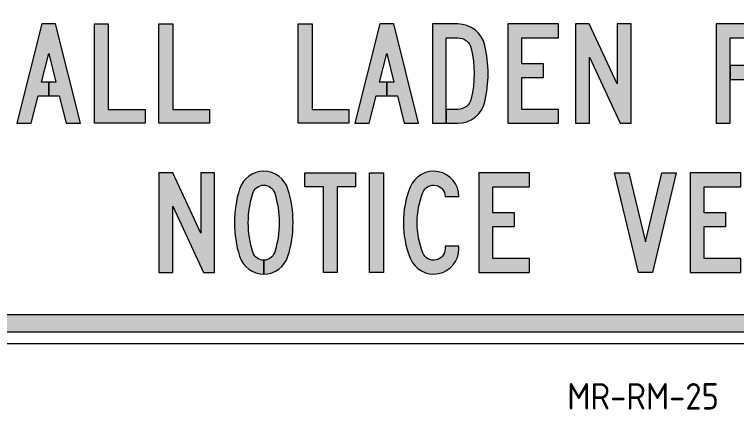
# Model space of a CAD drawing. Header units: millimetres. Extents: x 9964 to 10151, y 3984 to 4059.
# Drawn here: x 9998.2 to 10066.4, y 3984.1 to 4021.4 of the extents above; entities that cross this region are included whole.
import ezdxf
from ezdxf.enums import TextEntityAlignment as Align

# ---------------------------------------------------------------- set-up
doc = ezdxf.new("R2010")
doc.units = ezdxf.units.MM
doc.linetypes.add('CENTERX2', pattern=[101.6, 63.5, -12.7, 12.7, -12.7])
doc.layers.add('GSBWFILL', color=3, linetype='Continuous', lineweight=0)
doc.layers.add('GSOUTLINE', color=3, linetype='Continuous', lineweight=0)
doc.layers.add('T25', color=1, linetype='Continuous')
doc.layers.get('GSOUTLINE').off()
doc.styles.add('ISO', font='isocp2.shx')

# ---------------------------------------------------------------- blocks, each defined once
blk = doc.blocks.new('*U162')
at = {"layer": 'GSBWFILL', "transparency": 33554687}
blk.add_hatch(color=256, dxfattribs=at).paths.add_polyline_path([(-1233.76, -494), (1234, -494, 0.41421356), (1384, -344), (1384, 344, 0.41421356), (1234, 494), (-1234, 494, 0.41421356), (-1384, 344), (-1384, -344, 0.41421356), (-1234, -494), (-1234, -470, -0.41421356), (-1360, -344), (-1360, 344, -0.41421356), (-1234, 470), (1234, 470, -0.41421356), (1360, 344), (1360, -344, -0.41421356), (1234, -470), (-1233.76, -470)])
at = {"layer": 'GSBWFILL', "linetype": 'Continuous', "transparency": 33554687}
for points in [[(-1234, -510), (1234, -510, 0.41421356), (1400, -344), (1400, 344, 0.41421356), (1234, 510), (-1234, 510, 0.41421356), (-1400, 344), (-1400, -344, 0.41421356), (-1234, -510)], [(-1233.76, -494), (1234, -494, 0.41421356), (1384, -344), (1384, 344, 0.41421356), (1234, 494), (-1234, 494, 0.41421356), (-1384, 344), (-1384, -344, 0.41421356), (-1234, -494), (-1234, -470, -0.41421356), (-1360, -344), (-1360, 344, -0.41421356), (-1234, 470), (1234, 470, -0.41421356), (1360, 344), (1360, -344, -0.41421356), (1234, -470), (-1233.76, -470), (-1233.76, -494)]]:
    blk.add_lwpolyline(points, format="xyb", close=True, dxfattribs=at).dxf.unprotected_set("ltscale", 0)
blk = doc.blocks.new('*U147')
at = {"layer": 'GSBWFILL', "linetype": 'Continuous'}
blk.add_hatch(color=256, dxfattribs=at).paths.add_polyline_path([(28, 133), (90, 0), (112, 0), (112, 200), (84, 200), (84, 79.1), (27.7, 200), (0, 200), (0, 0), (28, 0)])
at = {"layer": 'GSBWFILL'}
blk.add_lwpolyline([(90, 0), (112, 0), (112, 200), (84, 200), (84, 79.1), (27.7, 200), (0, 200), (0, 0), (28, 0), (28, 133)], close=True, dxfattribs=at)
blk = doc.blocks.new('*U148')
at = {"layer": 'GSBWFILL', "linetype": 'Continuous'}
blk.add_hatch(color=256, dxfattribs=at).paths.add_polyline_path([(81, 40.6, -0.328043), (59, 24.5), (59, -3.5, 0.328109), (107.7, 32.3, 0.152381), (107.7, 167.7, 0.735537), (10.3, 167.7, 0.152381), (10.3, 32.3, 0.328163), (59, -3.5), (59, 24.5, -0.328163), (37, 40.6, -0.152381), (37, 159.4, -0.735537), (81, 159.4, -0.152381)])
at = {"layer": 'GSBWFILL'}
blk.add_lwpolyline([(59, 24.5, -0.328163), (37, 40.6, -0.152381), (37, 159.4, -0.735537), (81, 159.4, -0.152381), (81, 40.6, -0.328043), (59, 24.5), (59, -3.5, 0.328109), (107.7, 32.3, 0.152381), (107.7, 167.7, 0.735537), (10.3, 167.7, 0.152381), (10.3, 32.3, 0.328163), (59, -3.5)], format="xyb", close=True, dxfattribs=at)
blk = doc.blocks.new('*U149')
at = {"layer": 'GSBWFILL', "linetype": 'Continuous'}
blk.add_hatch(color=256, dxfattribs=at).paths.add_polyline_path([(37, 172), (0, 172), (0, 200), (102, 200), (102, 172), (65, 172), (65, 0), (37, 0)])
at = {"layer": 'GSBWFILL'}
blk.add_lwpolyline([(37, 172), (0, 172), (0, 200), (102, 200), (102, 172), (65, 172), (65, 0), (37, 0)], close=True, dxfattribs=at)
blk = doc.blocks.new('*U150')
at = {"layer": 'GSBWFILL', "linetype": 'Continuous'}
blk.add_hatch(color=256, dxfattribs=at).paths.add_polyline_path([(0, 200), (28, 200), (28, 0), (0, 0)])
at = {"layer": 'GSBWFILL'}
blk.add_lwpolyline([(0, 200), (28, 200), (28, 0), (0, 0)], close=True, dxfattribs=at)
blk = doc.blocks.new('*U151')
at = {"layer": 'GSBWFILL', "linetype": 'Continuous'}
blk.add_hatch(color=256, dxfattribs=at).paths.add_polyline_path([(13.6, 171.2, 0.190476), (13.6, 28.8, 0.827503), (112, 47.5), (112, 53), (84, 53), (84, 47.5, -0.827503), (39.6, 39, -0.190476), (39.6, 161, -0.827503), (84, 152.5), (112, 152.5, 0.827503)])
at = {"layer": 'GSBWFILL'}
blk.add_lwpolyline([(84, 47.5, -0.827503), (39.6, 39, -0.190476), (39.6, 161, -0.827503), (84, 152.5), (112, 152.5, 0.827503), (13.6, 171.2, 0.190476), (13.6, 28.8, 0.827503), (112, 47.5), (112, 53), (84, 53)], format="xyb", close=True, dxfattribs=at)
blk = doc.blocks.new('*U152')
at = {"layer": 'GSBWFILL', "linetype": 'Continuous'}
blk.add_hatch(color=256, dxfattribs=at).paths.add_polyline_path([(28, 28), (28, 92), (71.8, 92), (71.8, 120), (28, 120), (28, 172), (102, 172), (102, 200), (0, 200), (0, 0), (102, 0), (102, 28)])
at = {"layer": 'GSBWFILL'}
blk.add_lwpolyline([(28, 28), (28, 92), (71.8, 92), (71.8, 120), (28, 120), (28, 172), (102, 172), (102, 200), (0, 200), (0, 0), (102, 0), (102, 28)], close=True, dxfattribs=at)
blk = doc.blocks.new('*U146')
at = {"layer": 'GSOUTLINE', "color": 28}
for name, p, xscale, yscale, zscale in [('*U147', (0, 0), 0.7, 0.7, 0.7), ('*U148', (106.4, 0), 0.7, 0.7, 0.7), ('*U149', (205.8, 0), 0.7, 0.7, 0.7), ('*U150', (296.8, 0), 0.6999999999999985, 0.6999999999999985, 0.6999999999999985), ('*U151', (344.4, 0), 0.7, 0.7, 0.7), ('*U152', (450.8, 0), 0.6999999999999996, 0.6999999999999996, 0.6999999999999996)]:
    blk.add_blockref(name, p, dxfattribs=dict(at, xscale=xscale, yscale=yscale, zscale=zscale))
blk = doc.blocks.new('*U154')
at = {"layer": 'GSBWFILL', "linetype": 'Continuous'}
blk.add_hatch(color=256, dxfattribs=at).paths.add_polyline_path([(0, 200), (28.8, 200), (62, 61.6), (95.2, 200), (124, 200), (76, 0), (48, 0)])
at = {"layer": 'GSBWFILL'}
blk.add_lwpolyline([(0, 200), (28.8, 200), (62, 61.6), (95.2, 200), (124, 200), (76, 0), (48, 0)], close=True, dxfattribs=at)
blk = doc.blocks.new('*U155')
at = {"layer": 'GSBWFILL', "linetype": 'Continuous'}
blk.add_hatch(color=256, dxfattribs=at).paths.add_polyline_path([(28, 28), (28, 92), (71.8, 92), (71.8, 120), (28, 120), (28, 172), (102, 172), (102, 200), (0, 200), (0, 0), (102, 0), (102, 28)])
at = {"layer": 'GSBWFILL'}
blk.add_lwpolyline([(28, 28), (28, 92), (71.8, 92), (71.8, 120), (28, 120), (28, 172), (102, 172), (102, 200), (0, 200), (0, 0), (102, 0), (102, 28)], close=True, dxfattribs=at)
blk = doc.blocks.new('*U156')
at = {"layer": 'GSBWFILL', "linetype": 'Continuous'}
blk.add_hatch(color=256, dxfattribs=at).paths.add_polyline_path([(84, 119), (28, 119), (28, 200), (0, 200), (0, 0), (28, 0), (28, 91), (84, 91), (84, 0), (112, 0), (112, 200), (84, 200)])
at = {"layer": 'GSBWFILL'}
blk.add_lwpolyline([(0, 200), (28, 200), (28, 119), (84, 119), (84, 200), (112, 200), (112, 0), (84, 0), (84, 91), (28, 91), (28, 0), (0, 0)], close=True, dxfattribs=at)
blk = doc.blocks.new('*U157')
at = {"layer": 'GSBWFILL', "linetype": 'Continuous'}
blk.add_hatch(color=256, dxfattribs=at).paths.add_polyline_path([(0, 200), (28, 200), (28, 0), (0, 0)])
at = {"layer": 'GSBWFILL'}
blk.add_lwpolyline([(0, 200), (28, 200), (28, 0), (0, 0)], close=True, dxfattribs=at)
blk = doc.blocks.new('*U158')
at = {"layer": 'GSBWFILL', "linetype": 'Continuous'}
blk.add_hatch(color=256, dxfattribs=at).paths.add_polyline_path([(13.6, 171.2, 0.190476), (13.6, 28.8, 0.827503), (112, 47.5), (112, 53), (84, 53), (84, 47.5, -0.827503), (39.6, 39, -0.190476), (39.6, 161, -0.827503), (84, 152.5), (112, 152.5, 0.827503)])
at = {"layer": 'GSBWFILL'}
blk.add_lwpolyline([(84, 47.5, -0.827503), (39.6, 39, -0.190476), (39.6, 161, -0.827503), (84, 152.5), (112, 152.5, 0.827503), (13.6, 171.2, 0.190476), (13.6, 28.8, 0.827503), (112, 47.5), (112, 53), (84, 53)], format="xyb", close=True, dxfattribs=at)
blk = doc.blocks.new('*U159')
at = {"layer": 'GSBWFILL', "linetype": 'Continuous'}
blk.add_hatch(color=256, dxfattribs=at).paths.add_polyline_path([(0, 200), (28, 200), (28, 28), (102, 28), (102, 0), (0, 0)])
at = {"layer": 'GSBWFILL'}
blk.add_lwpolyline([(0, 200), (28, 200), (28, 28), (102, 28), (102, 0), (0, 0)], close=True, dxfattribs=at)
blk = doc.blocks.new('*U160')
at = {"layer": 'GSBWFILL', "linetype": 'Continuous'}
blk.add_hatch(color=256, dxfattribs=at).paths.add_polyline_path([(28, 28), (28, 92), (71.8, 92), (71.8, 120), (28, 120), (28, 172), (102, 172), (102, 200), (0, 200), (0, 0), (102, 0), (102, 28)])
at = {"layer": 'GSBWFILL'}
blk.add_lwpolyline([(28, 28), (28, 92), (71.8, 92), (71.8, 120), (28, 120), (28, 172), (102, 172), (102, 200), (0, 200), (0, 0), (102, 0), (102, 28)], close=True, dxfattribs=at)
blk = doc.blocks.new('*U161')
at = {"layer": 'GSBWFILL'}
h = blk.add_hatch(color=256, dxfattribs=at)
edge = h.paths.add_edge_path()
edge.add_arc((-588.5, -858.1), 1149.1, 55.3909, 57.1046, ccw=False)
edge.add_arc((31.2, 39.9), 58.1, 37.8845, 55.3909, ccw=False)
edge.add_arc((51.1, 55.3), 32.9, 0, 37.8845, ccw=False)
edge.add_arc((45.4, 55.3), 38.6, 350.8629, 360, ccw=False)
edge.add_arc((52.5, 54.2), 31.4, 317.2967, 350.8629, ccw=False)
edge.add_arc((56.4, 50.6), 26.1, 270, 317.2967, ccw=False)
edge.add_arc((56.4, 55), 30.5, 251.079, 270, ccw=False)
edge.add_arc((52.9, 44.9), 19.8, 229.3133, 251.079, ccw=False)
edge.add_arc((61.1, 54.4), 32.4, 199.4306, 229.3133, ccw=False)
edge.add_arc((73.8, 58.9), 45.8, 180.0011, 199.4303, ccw=False)
edge.add_line((28, 58.9), (0, 58.9))
edge.add_arc((73.8, 58.9), 73.8, 180.0007, 199.4304)
edge.add_arc((61.1, 54.4), 60.4, 199.4306, 229.3133)
edge.add_arc((52.9, 44.9), 47.8, 229.3133, 251.079)
edge.add_arc((56.4, 55), 58.5, 251.079, 270)
edge.add_arc((56.4, 50.6), 54.1, 270, 317.2967)
edge.add_arc((52.5, 54.2), 59.4, 317.2967, 350.8629)
edge.add_arc((45.4, 55.3), 66.6, 350.8629, 360)
edge.add_arc((51.1, 55.3), 60.9, 360, 397.8845)
edge.add_arc((31.2, 39.9), 86.1, 37.8845, 55.3909)
edge.add_arc((-588.5, -858.1), 1177.1, 55.3909, 57.1046)
edge.add_arc((70, 159.9), 35.3, 223.0176, 237.1046, ccw=False)
edge.add_arc((61.5, 152), 23.6, 180, 223.0176, ccw=False)
edge.add_arc((61.4, 152), 23.5, 89.9999, 180, ccw=False)
edge.add_arc((61.4, 153.7), 21.8, 48.6785, 90, ccw=False)
edge.add_arc((59.7, 151.8), 24.3, 0, 48.6785, ccw=False)
edge.add_line((84, 151.8), (112, 151.8))
edge.add_arc((59.7, 151.8), 52.3, 0, 48.6785)
edge.add_arc((61.4, 153.7), 49.8, 48.6785, 90)
edge.add_arc((61.4, 152), 51.5, 89.9999, 180)
edge.add_arc((61.5, 152), 51.6, 180, 223.0176)
edge.add_arc((70, 159.9), 63.3, 223.0176, 237.1046)
blk.add_lwpolyline([(35.6, 106.8, -0.007478), (64.2, 87.7, -0.076535), (77.1, 75.6, -0.166825), (84, 55.3, -0.039889), (83.5, 49.2, -0.147516), (75.6, 32.9, -0.209351), (56.4, 24.5, -0.082747), (46.5, 26.1, -0.095257), (40, 29.9, -0.131132), (30.6, 43.6, -0.084979), (28, 58.9), (0, 58.9, 0.084982), (4.2, 34.3, 0.131132), (21.8, 8.6, 0.095257), (37.4, -0.3, 0.082747), (56.4, -3.5, 0.209351), (96.2, 13.9, 0.147516), (111.2, 44.8, 0.039889), (112, 55.3, 0.166825), (99.2, 92.8, 0.076535), (80.1, 110.8, 0.007478), (50.8, 130.3, -0.061544), (44.2, 135.9, -0.189935), (37.9, 152, -0.414214), (61.4, 175.5, -0.182279), (75.7, 170.1, -0.215653), (84, 151.8), (112, 151.8, 0.215653), (94.2, 191.1, 0.182279), (61.4, 203.5, 0.414214), (9.9, 152, 0.189935), (23.7, 116.8, 0.061544)], format="xyb", close=True, dxfattribs=at)
blk = doc.blocks.new('*U153')
at = {"layer": 'GSOUTLINE', "color": 28}
for name, p, xscale, yscale, zscale in [('*U154', (0, 0), 0.7, 0.7, 0.7), ('*U155', (106.4, 0), 0.7, 0.7, 0.7), ('*U156', (201.6, 0), 0.7, 0.7, 0.7), ('*U157', (310.8, 0), 0.7, 0.7, 0.7), ('*U158', (358.4, 0), 0.6999999999999992, 0.6999999999999992, 0.6999999999999992), ('*U159', (464.8, 0), 0.7, 0.7, 0.7), ('*U160', (555.8, 0), 0.7, 0.7, 0.7), ('*U161', (644, 0), 0.6999998292581925, 0.7, 0.6999998292581925)]:
    blk.add_blockref(name, p, dxfattribs=dict(at, xscale=xscale, yscale=yscale, zscale=zscale))
blk = doc.blocks.new('*U145')
at = {"layer": 'GSOUTLINE'}
for name, p in [('*U146', (-682.3, 0)), ('*U153', (-40.1, 0))]:
    blk.add_blockref(name, p, dxfattribs=at)
blk = doc.blocks.new('*U127')
at = {"layer": 'GSBWFILL', "linetype": 'Continuous'}
blk.add_hatch(color=256, dxfattribs=at).paths.add_polyline_path([(64, 140.6), (78.4, 83), (64, 83), (64, 55), (85.4, 55), (99.1, 0), (128, 0), (78, 200), (50, 200), (0, 0), (28.9, 0), (42.6, 55), (64, 55), (64, 83), (49.6, 83)])
at = {"layer": 'GSBWFILL'}
blk.add_lwpolyline([(64, 83), (49.6, 83), (64, 140.6), (78.4, 83), (64, 83), (64, 55), (85.4, 55), (99.1, 0), (128, 0), (78, 200), (50, 200), (0, 0), (28.9, 0), (42.6, 55), (64, 55)], close=True, dxfattribs=at)
blk = doc.blocks.new('*U128')
at = {"layer": 'GSBWFILL', "linetype": 'Continuous'}
blk.add_hatch(color=256, dxfattribs=at).paths.add_polyline_path([(0, 200), (28, 200), (28, 28), (102, 28), (102, 0), (0, 0)])
at = {"layer": 'GSBWFILL'}
blk.add_lwpolyline([(0, 200), (28, 200), (28, 28), (102, 28), (102, 0), (0, 0)], close=True, dxfattribs=at)
blk = doc.blocks.new('*U129')
at = {"layer": 'GSBWFILL', "linetype": 'Continuous'}
blk.add_hatch(color=256, dxfattribs=at).paths.add_polyline_path([(0, 200), (28, 200), (28, 28), (102, 28), (102, 0), (0, 0)])
at = {"layer": 'GSBWFILL'}
blk.add_lwpolyline([(0, 200), (28, 200), (28, 28), (102, 28), (102, 0), (0, 0)], close=True, dxfattribs=at)
blk = doc.blocks.new('*U126')
at = {"layer": 'GSOUTLINE', "color": 28}
for name, p, xscale, yscale, zscale in [('*U127', (0, 0), 0.7, 0.7, 0.7), ('*U128', (109.2, 0), 0.7, 0.7, 0.7), ('*U129', (200.2, 0), 0.6999999999999996, 0.6999999999999996, 0.6999999999999996)]:
    blk.add_blockref(name, p, dxfattribs=dict(at, xscale=xscale, yscale=yscale, zscale=zscale))
blk = doc.blocks.new('*U131')
at = {"layer": 'GSBWFILL', "linetype": 'Continuous'}
blk.add_hatch(color=256, dxfattribs=at).paths.add_polyline_path([(0, 200), (28, 200), (28, 28), (102, 28), (102, 0), (0, 0)])
at = {"layer": 'GSBWFILL'}
blk.add_lwpolyline([(0, 200), (28, 200), (28, 28), (102, 28), (102, 0), (0, 0)], close=True, dxfattribs=at)
blk = doc.blocks.new('*U132')
at = {"layer": 'GSBWFILL', "linetype": 'Continuous'}
blk.add_hatch(color=256, dxfattribs=at).paths.add_polyline_path([(64, 140.6), (78.4, 83), (64, 83), (64, 55), (85.4, 55), (99.1, 0), (128, 0), (78, 200), (50, 200), (0, 0), (28.9, 0), (42.6, 55), (64, 55), (64, 83), (49.6, 83)])
at = {"layer": 'GSBWFILL'}
blk.add_lwpolyline([(64, 83), (49.6, 83), (64, 140.6), (78.4, 83), (64, 83), (64, 55), (85.4, 55), (99.1, 0), (128, 0), (78, 200), (50, 200), (0, 0), (28.9, 0), (42.6, 55), (64, 55)], close=True, dxfattribs=at)
blk = doc.blocks.new('*U133')
at = {"layer": 'GSBWFILL', "linetype": 'Continuous'}
blk.add_hatch(color=256, dxfattribs=at).paths.add_polyline_path([(28, 172), (50.9, 172, -0.348682), (78.2, 150.4, -0.114899), (78.2, 49.6, -0.348682), (50.9, 28), (28, 28), (28, 0), (50.9, 0, 0.348682), (105.5, 43.3, 0.114899), (105.5, 156.7, 0.348682), (50.9, 200), (0, 200), (0, 0), (28, 0)])
at = {"layer": 'GSBWFILL'}
blk.add_lwpolyline([(28, 28), (28, 0), (50.9, 0, 0.348682), (105.5, 43.3, 0.114899), (105.5, 156.7, 0.348682), (50.9, 200), (0, 200), (0, 0), (28, 0), (28, 172), (50.9, 172, -0.348682), (78.2, 150.4, -0.114899), (78.2, 49.6, -0.348682), (50.9, 28)], format="xyb", close=True, dxfattribs=at)
blk = doc.blocks.new('*U134')
at = {"layer": 'GSBWFILL', "linetype": 'Continuous'}
blk.add_hatch(color=256, dxfattribs=at).paths.add_polyline_path([(28, 28), (28, 92), (71.8, 92), (71.8, 120), (28, 120), (28, 172), (102, 172), (102, 200), (0, 200), (0, 0), (102, 0), (102, 28)])
at = {"layer": 'GSBWFILL'}
blk.add_lwpolyline([(28, 28), (28, 92), (71.8, 92), (71.8, 120), (28, 120), (28, 172), (102, 172), (102, 200), (0, 200), (0, 0), (102, 0), (102, 28)], close=True, dxfattribs=at)
blk = doc.blocks.new('*U135')
at = {"layer": 'GSBWFILL', "linetype": 'Continuous'}
blk.add_hatch(color=256, dxfattribs=at).paths.add_polyline_path([(28, 133), (90, 0), (112, 0), (112, 200), (84, 200), (84, 79.1), (27.7, 200), (0, 200), (0, 0), (28, 0)])
at = {"layer": 'GSBWFILL'}
blk.add_lwpolyline([(90, 0), (112, 0), (112, 200), (84, 200), (84, 79.1), (27.7, 200), (0, 200), (0, 0), (28, 0), (28, 133)], close=True, dxfattribs=at)
blk = doc.blocks.new('*U130')
at = {"layer": 'GSOUTLINE', "color": 28}
for name, p, xscale, yscale, zscale in [('*U131', (0, 0), 0.7, 0.7, 0.7), ('*U132', (79.8, 0), 0.7000000000000003, 0.7000000000000003, 0.7000000000000003), ('*U133', (189, 0), 0.7, 0.7, 0.7), ('*U134', (295.4, 0), 0.7, 0.7, 0.7), ('*U135', (390.6, 0), 0.7, 0.7, 0.7)]:
    blk.add_blockref(name, p, dxfattribs=dict(at, xscale=xscale, yscale=yscale, zscale=zscale))
blk = doc.blocks.new('*U137')
at = {"layer": 'GSBWFILL', "linetype": 'Continuous'}
blk.add_hatch(color=256, dxfattribs=at).paths.add_polyline_path([(63.3, 172, -0.310029), (81, 159.8, -0.186244), (81, 128.2, -0.310029), (63.3, 116), (28, 116), (28, 88), (63.3, 88, 0.310029), (107.2, 118.1, 0.186244), (107.2, 169.9, 0.310029), (63.3, 200), (0, 200), (0, 0), (28, 0), (28, 172)])
at = {"layer": 'GSBWFILL'}
blk.add_lwpolyline([(63.3, 116), (28, 116), (28, 88), (63.3, 88, 0.310029), (107.2, 118.1, 0.186244), (107.2, 169.9, 0.310029), (63.3, 200), (0, 200), (0, 0), (28, 0), (28, 172), (63.3, 172, -0.310029), (81, 159.8, -0.186244), (81, 128.2, -0.310029)], format="xyb", close=True, dxfattribs=at)
blk = doc.blocks.new('*U138')
at = {"layer": 'GSBWFILL', "linetype": 'Continuous'}
blk.add_hatch(color=256, dxfattribs=at).paths.add_polyline_path([(28, 28), (28, 92), (71.8, 92), (71.8, 120), (28, 120), (28, 172), (102, 172), (102, 200), (0, 200), (0, 0), (102, 0), (102, 28)])
at = {"layer": 'GSBWFILL'}
blk.add_lwpolyline([(28, 28), (28, 92), (71.8, 92), (71.8, 120), (28, 120), (28, 172), (102, 172), (102, 200), (0, 200), (0, 0), (102, 0), (102, 28)], close=True, dxfattribs=at)
blk = doc.blocks.new('*U139')
at = {"layer": 'GSBWFILL', "linetype": 'Continuous'}
blk.add_hatch(color=256, dxfattribs=at).paths.add_polyline_path([(0, 0), (28, 0), (28, 172), (64.3, 172, -0.344881), (82.7, 157.6, -0.12178), (82.7, 136.4, -0.344881), (64.3, 122), (28, 122), (28, 94), (56.1, 94), (82.9, 0), (112, 0), (84, 98.3, 0.227614), (109.9, 129.7, 0.12178), (109.9, 164.3, 0.344881), (64.3, 200), (0, 200)])
at = {"layer": 'GSBWFILL'}
blk.add_lwpolyline([(64.3, 122, 0.344881), (82.7, 136.4, 0.12178), (82.7, 157.6, 0.344881), (64.3, 172), (28, 172), (28, 0), (0, 0), (0, 200), (64.3, 200, -0.344881), (109.9, 164.3, -0.12178), (109.9, 129.7, -0.227614), (84, 98.3), (112, 0), (82.9, 0), (56.1, 94), (28, 94), (28, 122)], format="xyb", close=True, dxfattribs=at)
blk = doc.blocks.new('*U140')
at = {"layer": 'GSBWFILL', "linetype": 'Continuous'}
blk.add_hatch(color=256, dxfattribs=at).paths.add_polyline_path([(66, 0), (104, 115.2), (104, 0), (132, 0), (132, 200), (102.5, 200), (66, 89.3), (29.5, 200), (0, 200), (0, 0), (28, 0), (28, 115.2)])
at = {"layer": 'GSBWFILL'}
blk.add_lwpolyline([(66, 0), (104, 115.2), (104, 0), (132, 0), (132, 200), (102.5, 200), (66, 89.3), (29.5, 200), (0, 200), (0, 0), (28, 0), (28, 115.2)], close=True, dxfattribs=at)
blk = doc.blocks.new('*U141')
at = {"layer": 'GSBWFILL', "linetype": 'Continuous'}
blk.add_hatch(color=256, dxfattribs=at).paths.add_polyline_path([(0, 200), (28, 200), (28, 0), (0, 0)])
at = {"layer": 'GSBWFILL'}
blk.add_lwpolyline([(0, 200), (28, 200), (28, 0), (0, 0)], close=True, dxfattribs=at)
blk = doc.blocks.new('*U142')
at = {"layer": 'GSBWFILL', "linetype": 'Continuous'}
blk.add_hatch(color=256, dxfattribs=at).paths.add_polyline_path([(37, 172), (0, 172), (0, 200), (102, 200), (102, 172), (65, 172), (65, 0), (37, 0)])
at = {"layer": 'GSBWFILL'}
blk.add_lwpolyline([(37, 172), (0, 172), (0, 200), (102, 200), (102, 172), (65, 172), (65, 0), (37, 0)], close=True, dxfattribs=at)
blk = doc.blocks.new('*U136')
at = {"layer": 'GSOUTLINE', "color": 28}
for name, p, xscale, yscale, zscale in [('*U137', (0, 0), 0.6999999999999992, 0.6999999999999992, 0.6999999999999992), ('*U138', (106.4, 0), 0.7, 0.7, 0.7), ('*U139', (201.6, 0), 0.7, 0.7, 0.7), ('*U140', (303.8, 0), 0.7, 0.7, 0.7), ('*U141', (427, 0), 0.7, 0.7, 0.7), ('*U142', (466.2, 0), 0.7, 0.7, 0.7)]:
    blk.add_blockref(name, p, dxfattribs=dict(at, xscale=xscale, yscale=yscale, zscale=zscale))
blk = doc.blocks.new('*U125')
at = {"layer": 'GSOUTLINE'}
for name, p in [('*U126', (-882.5, 0)), ('*U130', (-485.9, 0)), ('*U136', (103.1, 0))]:
    blk.add_blockref(name, p, dxfattribs=at)

msp = doc.modelspace()

# ---------------------------------------------------------------- block references
at = {"layer": 'GSOUTLINE', "xscale": 0.067, "yscale": 0.067, "zscale": 0.067}
for name, p in [('*U162', (10057.536, 4024.555)), ('*U125', (10057.536, 4011.155)), ('*U145', (10057.536, 3997.085))]:
    msp.add_blockref(name, p, dxfattribs=at)

# ---------------------------------------------------------------- texts
at = {"layer": 'T25', "linetype": 'CENTERX2', "style": 'ISO'}
msp.add_text('MR-RM-25', height=2.5, dxfattribs=at).set_placement((10057.536, 3985.385), align=Align.MIDDLE_CENTER)

doc.saveas('drawing.dxf')
